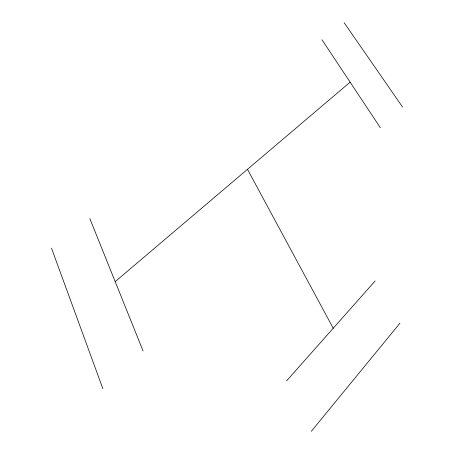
<?xml version="1.0" encoding="UTF-8"?>
<svg xmlns="http://www.w3.org/2000/svg" width="454" height="454" viewBox="0 0 454 454"><rect width="100%" height="100%" fill="white"/><g stroke="black" fill="none" stroke-linecap="round" stroke-linejoin="round"><path stroke-width="0.68" d="M311.336 431.3L399.923 323.197M286.627 380.827L375.118 280.981M115.191 281.645L350.125 82.157M344.132 22.7L402.516 106.968M321.988 39.759L380.39 127.767M247.487 169.314L333.225 328.248M89.835 218.584L143.05 350.925M51.484 248.128L102.865 388.703"/></g></svg>
